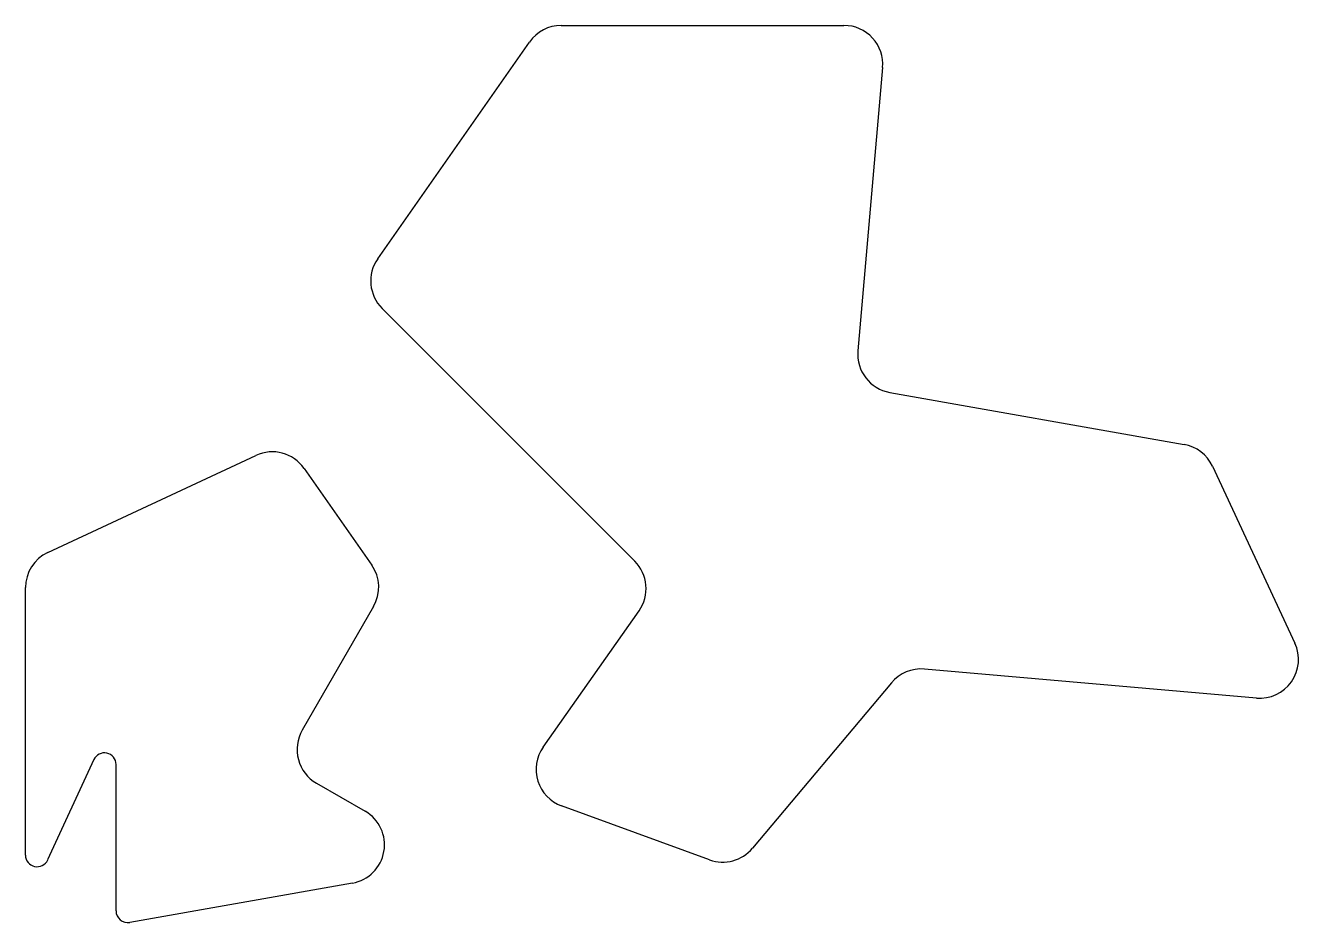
# Model space of a CAD drawing. Extents: x 0 to 328, y 0 to 231.
import ezdxf

# ---------------------------------------------------------------- set-up
doc = ezdxf.new("R2010")
doc.units = 0
doc.layers.add('Design', color=7, linetype='CONTINUOUS')

msp = doc.modelspace()

# ---------------------------------------------------------------- linework, layer by layer
at = {"layer": 'Design', "color": 1, "linetype": 'CONTINUOUS'}
for p, q in [((138.12, 231.2), (211, 231.2)), ((90.81, 171.07), (129.93, 226.93)), ((220.96, 220.33), (214.58, 147.33)), ((157.05, 93.15), (91.93, 158.26)), ((222.8, 136.61), (298.65, 123.23)), ((5.77, 95.37), (59.4, 120.38)), ((71.81, 117.05), (89.25, 92.14)), ((305.98, 117.61), (327.23, 72.03)), ((0, 17.38), (0, 86.31)), ((89.72, 81.41), (71.35, 49.58)), ((133.44, 45.21), (158.16, 80.32)), ((317.3, 57.84), (231.74, 65.32)), ((223.21, 61.79), (187.42, 19.14)), ((17.62, 41.98), (5.72, 16.12)), ((23.35, 3), (23.35, 40.73)), ((75.01, 35.92), (87.56, 28.68)), ((176.34, 16.17), (138.2, 30.06)), ((84.29, 10.17), (26.87, 0.05))]:
    msp.add_line(p, q, dxfattribs=at)
for centre, radius, start, end in [((138.12, 221.2), 10, 90.0004, 145.0053), ((211, 221.2), 10, -5.001, 89.999), ((99, 165.34), 10, -215.0019, -135.0023), ((224.54, 146.46), 10, 175.0028, 260.004), ((296.91, 113.39), 10, 24.9975, 79.9969), ((63.62, 111.31), 10, 35.0015, 115.0019), ((10, 86.31), 10, 114.9987, 179.9992), ((81.06, 86.41), 10, -30.0043, 34.9964), ((149.98, 86.08), 10, -35.1415, 44.9977), ((318.17, 67.8), 10, -95.0015, 24.999), ((230.87, 55.36), 10, 84.9985, 140.0007), ((80.01, 44.58), 10, 149.9954, 240.001), ((20.35, 40.73), 3, 0.0012, 155.2932), ((141.62, 39.45), 10, -215.1451, -109.9975), ((82.56, 20.02), 10, -80.0013, 59.998), ((3, 17.38), 3, -179.9912, -24.7186), ((179.76, 25.57), 10, -109.9982, -40.0006), ((26.35, 3), 3, -179.9998, -80.0072)]:
    msp.add_arc(centre, radius, start, end, dxfattribs=at)

doc.saveas('drawing.dxf')
